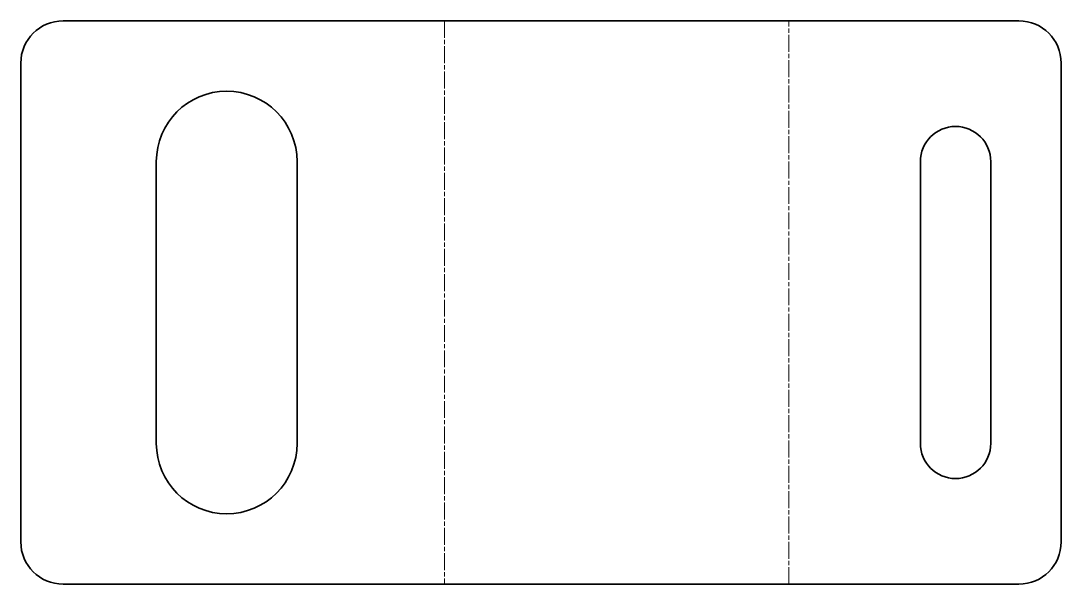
# Model space of a CAD drawing. Header units: millimetres. Extents: x 0 to 148, y 0 to 80.
import ezdxf

# ---------------------------------------------------------------- set-up
doc = ezdxf.new("R2010")
doc.units = ezdxf.units.MM
doc.linetypes.add('Chain', pattern=[13.68, 9.12, -1.14, 2.28, -1.14])
doc.layers.add('SIMUMAK Bend Centerline (ISO)', color=7, linetype='Chain', lineweight=9)
doc.layers.add('SIMUMAK Visible (ISO)', color=7, linetype='Continuous', lineweight=35)

# ---------------------------------------------------------------- blocks, each defined once
blk = doc.blocks.new('SIL-026-HCOLG-01_Sheet_SIL-026-HCOLG-01 (desplegada)')
at = {"layer": 'SIMUMAK Bend Centerline (ISO)', "ltscale": 0.263158}
for p, q in [((-13.7, 40), (-13.7, -40)), ((35.2, -40), (35.2, 40))]:
    blk.add_line(p, q, dxfattribs=at)
at = {"layer": 'SIMUMAK Visible (ISO)'}
for p, q in [((-67.89, 40), (67.89, 40)), ((-73.89, -34), (-73.89, 34)), ((73.89, 34), (73.89, -34)), ((-54.64, -20), (-54.64, 20)), ((-34.64, 20), (-34.64, -20)), ((53.89, -20), (53.89, 20)), ((63.89, 20), (63.89, -20)), ((67.89, -40), (-67.89, -40))]:
    blk.add_line(p, q, dxfattribs=at)
at = {"layer": 'SIMUMAK Visible (ISO)', "extrusion": (0, 0, -1)}
for centre, radius, start, end in [((67.89, 34), 6, 0, 90), ((-67.89, 34), 6, 90, 180), ((44.64, 20), 10, 0, 180), ((-58.89, 20), 5, 0, 180), ((44.64, -20), 10, 180, 0), ((-58.89, -20), 5, 180, 0), ((67.89, -34), 6, 270, 0), ((-67.89, -34), 6, 180, 270)]:
    blk.add_arc(centre, radius, start, end, dxfattribs=at)

msp = doc.modelspace()

# ---------------------------------------------------------------- block references
msp.add_blockref('SIL-026-HCOLG-01_Sheet_SIL-026-HCOLG-01 (desplegada)', (73.89, 40))

doc.saveas('drawing.dxf')
